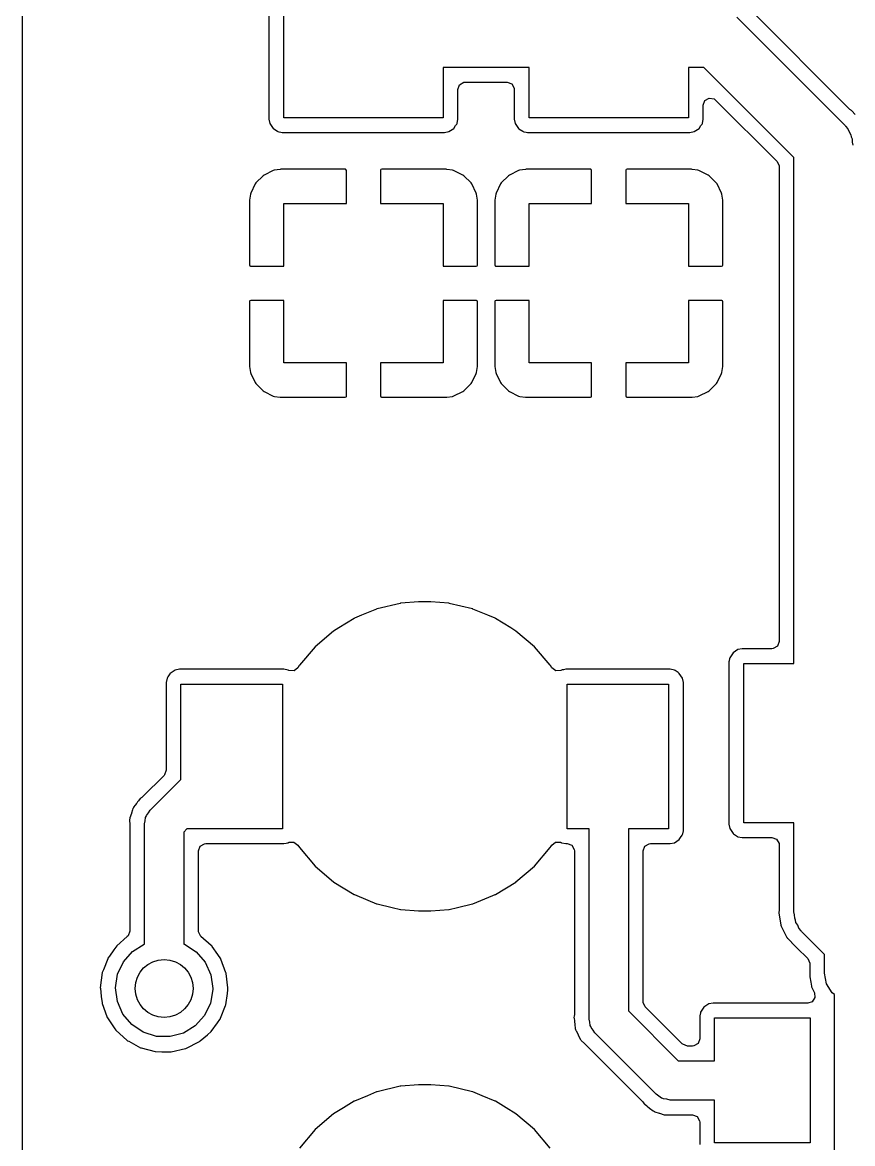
# Model space of a CAD drawing. Extents: x 5.26 to 6.44, y -4.92 to -3.34.
# Drawn here: x 5.2575 to 5.5959, y -4.2848 to -3.8277 of the extents above; entities that cross this region are included whole.
import ezdxf

# ---------------------------------------------------------------- set-up
doc = ezdxf.new("R2010")
doc.units = 0
doc.header["$MEASUREMENT"] = 0
doc.layers.add('BLACK', color=7, linetype='CONTINUOUS')

msp = doc.modelspace()

# ---------------------------------------------------------------- linework, layer by layer
at = {"layer": 'BLACK', "linetype": 'CONTINUOUS'}
for p, q in [((5.25748, -4.92006), (5.25748, -3.34794)), ((5.35798, -3.80091), (5.35798, -3.86709)), ((5.364, -3.8665), (5.364, -3.8015)), ((5.54874, -3.82551), (5.59249, -3.86926)), ((5.59483, -3.86309), (5.55387, -3.82214)), ((5.464, -3.846), (5.429, -3.846)), ((5.429, -3.846), (5.429, -3.8665)), ((5.464, -3.8665), (5.464, -3.846)), ((5.53528, -3.846), (5.529, -3.846)), ((5.529, -3.846), (5.529, -3.8665)), ((5.572, -3.88272), (5.53528, -3.846)), ((5.43502, -3.85498), (5.43571, -3.85308)), ((5.43571, -3.85308), (5.43747, -3.85206)), ((5.43747, -3.85206), (5.43798, -3.85202)), ((5.43798, -3.85202), (5.45502, -3.85202)), ((5.45502, -3.85202), (5.45692, -3.85271)), ((5.45692, -3.85271), (5.45794, -3.85447)), ((5.43502, -3.86709), (5.43502, -3.85498)), ((5.45794, -3.85447), (5.45798, -3.85498)), ((5.45798, -3.85498), (5.45798, -3.86709)), ((5.53502, -3.8614), (5.53571, -3.8595)), ((5.53502, -3.86709), (5.53502, -3.8614)), ((5.53571, -3.8595), (5.53747, -3.85849)), ((5.53747, -3.85849), (5.53946, -3.85884)), ((5.53946, -3.85884), (5.54007, -3.85931)), ((5.54007, -3.85931), (5.56511, -3.88435)), ((5.35798, -3.86709), (5.35833, -3.86885)), ((5.429, -3.8665), (5.364, -3.8665)), ((5.43467, -3.86885), (5.43502, -3.86709)), ((5.45798, -3.86709), (5.45833, -3.86885)), ((5.529, -3.8665), (5.464, -3.8665)), ((5.53467, -3.86885), (5.53502, -3.86709)), ((5.59507, -3.86331), (5.59483, -3.86309)), ((5.5952, -3.86342), (5.59507, -3.86331)), ((5.59539, -3.86353), (5.5952, -3.86342)), ((5.59554, -3.86369), (5.59539, -3.86353)), ((5.59697, -3.86523), (5.59554, -3.86369)), ((5.35833, -3.86885), (5.35966, -3.87084)), ((5.35966, -3.87084), (5.3599, -3.871)), ((5.3599, -3.871), (5.36141, -3.87201)), ((5.43135, -3.87217), (5.43334, -3.87084)), ((5.43334, -3.87084), (5.43408, -3.86974)), ((5.43408, -3.86974), (5.43451, -3.86909)), ((5.43451, -3.86909), (5.43467, -3.86885)), ((5.43451, -3.86909), (5.43451, -3.86909)), ((5.45833, -3.86885), (5.45966, -3.87084)), ((5.45966, -3.87084), (5.4599, -3.871)), ((5.4599, -3.871), (5.46141, -3.87201)), ((5.53135, -3.87217), (5.53334, -3.87084)), ((5.53334, -3.87084), (5.53408, -3.86974)), ((5.53408, -3.86974), (5.53451, -3.86909)), ((5.53451, -3.86909), (5.53467, -3.86885)), ((5.53451, -3.86909), (5.53451, -3.86909)), ((5.59249, -3.86926), (5.59274, -3.86958)), ((5.59274, -3.86958), (5.59289, -3.86969)), ((5.59289, -3.86969), (5.59306, -3.86996)), ((5.59306, -3.86996), (5.59397, -3.87107)), ((5.59397, -3.87107), (5.5945, -3.8723)), ((5.36141, -3.87201), (5.36141, -3.87201)), ((5.36141, -3.87201), (5.36165, -3.87217)), ((5.36165, -3.87217), (5.36194, -3.87223)), ((5.36194, -3.87223), (5.36276, -3.87239)), ((5.36276, -3.87239), (5.36341, -3.87252)), ((5.36341, -3.87252), (5.3965, -3.87252)), ((5.3965, -3.87252), (5.42959, -3.87252)), ((5.42959, -3.87252), (5.43135, -3.87217)), ((5.46141, -3.87201), (5.46141, -3.87201)), ((5.46141, -3.87201), (5.46165, -3.87217)), ((5.46165, -3.87217), (5.46194, -3.87223)), ((5.46194, -3.87223), (5.46276, -3.87239)), ((5.46276, -3.87239), (5.46341, -3.87252)), ((5.46341, -3.87252), (5.4965, -3.87252)), ((5.4965, -3.87252), (5.52959, -3.87252)), ((5.52959, -3.87252), (5.53135, -3.87217)), ((5.5945, -3.8723), (5.5952, -3.87343)), ((5.5952, -3.87343), (5.59536, -3.8743)), ((5.59536, -3.8743), (5.59571, -3.87511)), ((5.59571, -3.87511), (5.59576, -3.87644)), ((5.59576, -3.87644), (5.596, -3.87775)), ((5.56511, -3.88435), (5.56597, -3.88618)), ((5.572, -4.089), (5.572, -3.88272)), ((5.35598, -3.88988), (5.35558, -3.89016)), ((5.35972, -3.88804), (5.35598, -3.88988)), ((5.36016, -3.8879), (5.35972, -3.88804)), ((5.36257, -3.88755), (5.36016, -3.8879)), ((5.36278, -3.88753), (5.36257, -3.88755)), ((5.38916, -3.88753), (5.36278, -3.88753)), ((5.38937, -3.88765), (5.38916, -3.88753)), ((5.38952, -3.88805), (5.38937, -3.88765)), ((5.38952, -3.9015), (5.38952, -3.88805)), ((5.40361, -3.88768), (5.40348, -3.88789)), ((5.40348, -3.88789), (5.40348, -3.9015)), ((5.40401, -3.88753), (5.40361, -3.88768)), ((5.43022, -3.88753), (5.40401, -3.88753)), ((5.43043, -3.88755), (5.43022, -3.88753)), ((5.43282, -3.8879), (5.43043, -3.88755)), ((5.43325, -3.88803), (5.43282, -3.8879)), ((5.437, -3.88986), (5.43325, -3.88803)), ((5.4374, -3.89014), (5.437, -3.88986)), ((5.45598, -3.88988), (5.45558, -3.89016)), ((5.45972, -3.88804), (5.45598, -3.88988)), ((5.46016, -3.8879), (5.45972, -3.88804)), ((5.46257, -3.88755), (5.46016, -3.8879)), ((5.46278, -3.88753), (5.46257, -3.88755)), ((5.48916, -3.88753), (5.46278, -3.88753)), ((5.48937, -3.88765), (5.48916, -3.88753)), ((5.48952, -3.88805), (5.48937, -3.88765)), ((5.48952, -3.9015), (5.48952, -3.88805)), ((5.50361, -3.88768), (5.50348, -3.88789)), ((5.50348, -3.88789), (5.50348, -3.9015)), ((5.50401, -3.88753), (5.50361, -3.88768)), ((5.53022, -3.88753), (5.50401, -3.88753)), ((5.53043, -3.88755), (5.53022, -3.88753)), ((5.53282, -3.8879), (5.53043, -3.88755)), ((5.53325, -3.88803), (5.53282, -3.8879)), ((5.537, -3.88986), (5.53325, -3.88803)), ((5.5374, -3.89014), (5.537, -3.88986)), ((5.56597, -3.88618), (5.56598, -3.88644)), ((5.56598, -3.88644), (5.56598, -4.08002)), ((5.35236, -3.8935), (5.35053, -3.89725)), ((5.35264, -3.8931), (5.35236, -3.8935)), ((5.35558, -3.89016), (5.35264, -3.8931)), ((5.44034, -3.89308), (5.4374, -3.89014)), ((5.44062, -3.89348), (5.44034, -3.89308)), ((5.44246, -3.89722), (5.44062, -3.89348)), ((5.45236, -3.8935), (5.45053, -3.89725)), ((5.45264, -3.8931), (5.45236, -3.8935)), ((5.45558, -3.89016), (5.45264, -3.8931)), ((5.54034, -3.89308), (5.5374, -3.89014)), ((5.54062, -3.89348), (5.54034, -3.89308)), ((5.54246, -3.89722), (5.54062, -3.89348)), ((5.3504, -3.89768), (5.35005, -3.90007)), ((5.35053, -3.89725), (5.3504, -3.89768)), ((5.4426, -3.89766), (5.44246, -3.89722)), ((5.44295, -3.90007), (5.4426, -3.89766)), ((5.4504, -3.89768), (5.45005, -3.90007)), ((5.45053, -3.89725), (5.4504, -3.89768)), ((5.5426, -3.89766), (5.54246, -3.89722)), ((5.54295, -3.90007), (5.5426, -3.89766)), ((5.35005, -3.90007), (5.35003, -3.90028)), ((5.35003, -3.90028), (5.35003, -3.92649)), ((5.364, -3.92702), (5.364, -3.9015)), ((5.364, -3.9015), (5.38952, -3.9015)), ((5.40348, -3.9015), (5.429, -3.9015)), ((5.429, -3.9015), (5.429, -3.92702)), ((5.44297, -3.90028), (5.44295, -3.90007)), ((5.44297, -3.92666), (5.44297, -3.90028)), ((5.45005, -3.90007), (5.45003, -3.90028)), ((5.45003, -3.90028), (5.45003, -3.92649)), ((5.464, -3.92702), (5.464, -3.9015)), ((5.464, -3.9015), (5.48952, -3.9015)), ((5.50348, -3.9015), (5.529, -3.9015)), ((5.529, -3.9015), (5.529, -3.92702)), ((5.54297, -3.90028), (5.54295, -3.90007)), ((5.54297, -3.92666), (5.54297, -3.90028)), ((5.35003, -3.92649), (5.35018, -3.92689)), ((5.45003, -3.92649), (5.45018, -3.92689)), ((5.35018, -3.92689), (5.35039, -3.92702)), ((5.35039, -3.92702), (5.364, -3.92702)), ((5.429, -3.92702), (5.44245, -3.92702)), ((5.44245, -3.92702), (5.44285, -3.92687)), ((5.44285, -3.92687), (5.44297, -3.92666)), ((5.45018, -3.92689), (5.45039, -3.92702)), ((5.45039, -3.92702), (5.464, -3.92702)), ((5.529, -3.92702), (5.54245, -3.92702)), ((5.54245, -3.92702), (5.54285, -3.92687)), ((5.54285, -3.92687), (5.54297, -3.92666)), ((5.35015, -3.94113), (5.35003, -3.94134)), ((5.35003, -3.94134), (5.35003, -3.96772)), ((5.35055, -3.94098), (5.35015, -3.94113)), ((5.364, -3.94098), (5.35055, -3.94098)), ((5.364, -3.9665), (5.364, -3.94098)), ((5.44261, -3.94098), (5.429, -3.94098)), ((5.429, -3.94098), (5.429, -3.9665)), ((5.44282, -3.94111), (5.44261, -3.94098)), ((5.44297, -3.94151), (5.44282, -3.94111)), ((5.44297, -3.96772), (5.44297, -3.94151)), ((5.45015, -3.94113), (5.45003, -3.94134)), ((5.45003, -3.94134), (5.45003, -3.96772)), ((5.45055, -3.94098), (5.45015, -3.94113)), ((5.464, -3.94098), (5.45055, -3.94098)), ((5.464, -3.9665), (5.464, -3.94098)), ((5.54261, -3.94098), (5.529, -3.94098)), ((5.529, -3.94098), (5.529, -3.9665)), ((5.54282, -3.94111), (5.54261, -3.94098)), ((5.54297, -3.94151), (5.54282, -3.94111)), ((5.54297, -3.96772), (5.54297, -3.94151)), ((5.38952, -3.9665), (5.364, -3.9665)), ((5.38952, -3.98011), (5.38952, -3.9665)), ((5.429, -3.9665), (5.40348, -3.9665)), ((5.40348, -3.9665), (5.40348, -3.97995)), ((5.48952, -3.9665), (5.464, -3.9665)), ((5.48952, -3.98011), (5.48952, -3.9665)), ((5.529, -3.9665), (5.50348, -3.9665)), ((5.50348, -3.9665), (5.50348, -3.97995)), ((5.35003, -3.96772), (5.35005, -3.96793)), ((5.35005, -3.96793), (5.3504, -3.97034)), ((5.3504, -3.97034), (5.35054, -3.97078)), ((5.35054, -3.97078), (5.35238, -3.97452)), ((5.44064, -3.9745), (5.44247, -3.97075)), ((5.44247, -3.97075), (5.4426, -3.97032)), ((5.4426, -3.97032), (5.44295, -3.96793)), ((5.44295, -3.96793), (5.44297, -3.96772)), ((5.45003, -3.96772), (5.45005, -3.96793)), ((5.45005, -3.96793), (5.4504, -3.97034)), ((5.4504, -3.97034), (5.45054, -3.97078)), ((5.45054, -3.97078), (5.45238, -3.97452)), ((5.54064, -3.9745), (5.54247, -3.97075)), ((5.54247, -3.97075), (5.5426, -3.97032)), ((5.5426, -3.97032), (5.54295, -3.96793)), ((5.54295, -3.96793), (5.54297, -3.96772)), ((5.35238, -3.97452), (5.35266, -3.97492)), ((5.35266, -3.97492), (5.3556, -3.97786)), ((5.43742, -3.97784), (5.44036, -3.9749)), ((5.44036, -3.9749), (5.44064, -3.9745)), ((5.45238, -3.97452), (5.45266, -3.97492)), ((5.45266, -3.97492), (5.4556, -3.97786)), ((5.53742, -3.97784), (5.54036, -3.9749)), ((5.54036, -3.9749), (5.54064, -3.9745)), ((5.3556, -3.97786), (5.356, -3.97814)), ((5.356, -3.97814), (5.35975, -3.97997)), ((5.35975, -3.97997), (5.36018, -3.9801)), ((5.36018, -3.9801), (5.36257, -3.98045)), ((5.36257, -3.98045), (5.36278, -3.98047)), ((5.36278, -3.98047), (5.38899, -3.98047)), ((5.38899, -3.98047), (5.38939, -3.98032)), ((5.38939, -3.98032), (5.38952, -3.98011)), ((5.40348, -3.97995), (5.40363, -3.98035)), ((5.40363, -3.98035), (5.40384, -3.98047)), ((5.40384, -3.98047), (5.43022, -3.98047)), ((5.43022, -3.98047), (5.43043, -3.98045)), ((5.43043, -3.98045), (5.43284, -3.9801)), ((5.43284, -3.9801), (5.43328, -3.97996)), ((5.43328, -3.97996), (5.43702, -3.97812)), ((5.43702, -3.97812), (5.43742, -3.97784)), ((5.4556, -3.97786), (5.456, -3.97814)), ((5.456, -3.97814), (5.45975, -3.97997)), ((5.45975, -3.97997), (5.46018, -3.9801)), ((5.46018, -3.9801), (5.46257, -3.98045)), ((5.46257, -3.98045), (5.46278, -3.98047)), ((5.46278, -3.98047), (5.48899, -3.98047)), ((5.48899, -3.98047), (5.48939, -3.98032)), ((5.48939, -3.98032), (5.48952, -3.98011)), ((5.50348, -3.97995), (5.50363, -3.98035)), ((5.50363, -3.98035), (5.50384, -3.98047)), ((5.50384, -3.98047), (5.53022, -3.98047)), ((5.53022, -3.98047), (5.53043, -3.98045)), ((5.53043, -3.98045), (5.53284, -3.9801)), ((5.53284, -3.9801), (5.53328, -3.97996)), ((5.53328, -3.97996), (5.53702, -3.97812)), ((5.53702, -3.97812), (5.53742, -3.97784)), ((5.40186, -4.06684), (5.39576, -4.06937)), ((5.40197, -4.0668), (5.40186, -4.06684)), ((5.40186, -4.06684), (5.40186, -4.06684)), ((5.40208, -4.06677), (5.40197, -4.0668)), ((5.4115, -4.06451), (5.40208, -4.06677)), ((5.40208, -4.06677), (5.40208, -4.06677)), ((5.41161, -4.06448), (5.4115, -4.06451)), ((5.41173, -4.06448), (5.41161, -4.06448)), ((5.41897, -4.06391), (5.41173, -4.06448)), ((5.41173, -4.06448), (5.41173, -4.06448)), ((5.41902, -4.0639), (5.41897, -4.06391)), ((5.41897, -4.06391), (5.41897, -4.06391)), ((5.42398, -4.0639), (5.41902, -4.0639)), ((5.42403, -4.06391), (5.42398, -4.0639)), ((5.43127, -4.06448), (5.42403, -4.06391)), ((5.42403, -4.06391), (5.42403, -4.06391)), ((5.43139, -4.06448), (5.43127, -4.06448)), ((5.43127, -4.06448), (5.43127, -4.06448)), ((5.4315, -4.06451), (5.43139, -4.06448)), ((5.44092, -4.06677), (5.4315, -4.06451)), ((5.44103, -4.0668), (5.44092, -4.06677)), ((5.44092, -4.06677), (5.44092, -4.06677)), ((5.44114, -4.06684), (5.44103, -4.0668)), ((5.44724, -4.06937), (5.44114, -4.06684)), ((5.44114, -4.06684), (5.44114, -4.06684)), ((5.39271, -4.07066), (5.3864, -4.07452)), ((5.3928, -4.0706), (5.39271, -4.07066)), ((5.39271, -4.07066), (5.39271, -4.07066)), ((5.39576, -4.06937), (5.3928, -4.0706)), ((5.4502, -4.0706), (5.44724, -4.06937)), ((5.45029, -4.07066), (5.4502, -4.0706)), ((5.4566, -4.07452), (5.45029, -4.07066)), ((5.45029, -4.07066), (5.45029, -4.07066)), ((5.38435, -4.07578), (5.37681, -4.08222)), ((5.3864, -4.07452), (5.38435, -4.07578)), ((5.45865, -4.07578), (5.4566, -4.07452)), ((5.46619, -4.08222), (5.45865, -4.07578)), ((5.56529, -4.08192), (5.56353, -4.08294)), ((5.56598, -4.08002), (5.56529, -4.08192)), ((5.37681, -4.08222), (5.37036, -4.08976)), ((5.47264, -4.08976), (5.46619, -4.08222)), ((5.54716, -4.08466), (5.54583, -4.08665)), ((5.54915, -4.08333), (5.54716, -4.08466)), ((5.55091, -4.08298), (5.54915, -4.08333)), ((5.56302, -4.08298), (5.55091, -4.08298)), ((5.56353, -4.08294), (5.56302, -4.08298)), ((5.36977, -4.09073), (5.36819, -4.09199)), ((5.3703, -4.08986), (5.36977, -4.09073)), ((5.37036, -4.08976), (5.3703, -4.08986)), ((5.4727, -4.08986), (5.47264, -4.08976)), ((5.47323, -4.09073), (5.4727, -4.08986)), ((5.4727, -4.08986), (5.4727, -4.08986)), ((5.47486, -4.09201), (5.47323, -4.09073)), ((5.54558, -4.08789), (5.54548, -4.08841)), ((5.54548, -4.08841), (5.54548, -4.15459)), ((5.54577, -4.08694), (5.54558, -4.08789)), ((5.54583, -4.08665), (5.54577, -4.08694)), ((5.5515, -4.154), (5.5515, -4.089)), ((5.5515, -4.089), (5.572, -4.089)), ((5.31642, -4.09504), (5.31607, -4.09679)), ((5.31678, -4.09449), (5.31642, -4.09504)), ((5.31759, -4.09329), (5.31678, -4.09449)), ((5.31775, -4.09305), (5.31759, -4.09329)), ((5.31974, -4.09172), (5.31775, -4.09305)), ((5.3215, -4.09137), (5.31974, -4.09172)), ((5.34276, -4.09137), (5.3215, -4.09137)), ((5.36402, -4.09137), (5.34276, -4.09137)), ((5.36578, -4.09172), (5.36402, -4.09137)), ((5.36602, -4.09188), (5.36578, -4.09172)), ((5.36611, -4.09192), (5.36602, -4.09188)), ((5.36819, -4.09199), (5.36611, -4.09192)), ((5.47689, -4.09192), (5.47486, -4.09201)), ((5.47698, -4.09188), (5.47689, -4.09192)), ((5.47722, -4.09172), (5.47698, -4.09188)), ((5.47751, -4.09166), (5.47722, -4.09172)), ((5.47801, -4.09156), (5.47751, -4.09166)), ((5.47751, -4.09166), (5.47751, -4.09166)), ((5.47898, -4.09137), (5.47801, -4.09156)), ((5.50024, -4.09137), (5.47898, -4.09137)), ((5.5215, -4.09137), (5.50024, -4.09137)), ((5.52326, -4.09172), (5.5215, -4.09137)), ((5.5235, -4.09188), (5.52326, -4.09172)), ((5.52476, -4.09272), (5.5235, -4.09188)), ((5.5235, -4.09188), (5.5235, -4.09188)), ((5.52525, -4.09305), (5.52476, -4.09272)), ((5.52658, -4.09504), (5.52525, -4.09305)), ((5.52693, -4.09679), (5.52658, -4.09504)), ((5.31607, -4.09679), (5.31607, -4.11525)), ((5.32209, -4.13627), (5.32209, -4.09739)), ((5.32209, -4.09739), (5.36343, -4.09739)), ((5.36343, -4.09739), (5.36343, -4.15644)), ((5.47957, -4.15644), (5.47957, -4.09739)), ((5.47957, -4.09739), (5.52091, -4.09739)), ((5.52091, -4.09739), (5.52091, -4.15644)), ((5.52693, -4.15703), (5.52693, -4.09679)), ((5.31607, -4.11525), (5.31607, -4.13255)), ((5.3152, -4.13464), (5.30662, -4.14323)), ((5.30959, -4.14877), (5.32209, -4.13627)), ((5.31538, -4.13445), (5.3152, -4.13464)), ((5.31607, -4.13255), (5.31538, -4.13445)), ((5.30444, -4.14543), (5.30408, -4.14595)), ((5.30451, -4.14533), (5.30444, -4.14543)), ((5.30444, -4.14543), (5.30444, -4.14543)), ((5.30462, -4.14522), (5.30451, -4.14533)), ((5.30485, -4.14496), (5.30462, -4.14522)), ((5.30553, -4.1441), (5.30485, -4.14496)), ((5.30568, -4.14391), (5.30553, -4.1441)), ((5.30553, -4.1441), (5.30553, -4.1441)), ((5.30589, -4.14378), (5.30568, -4.14391)), ((5.30613, -4.14362), (5.30589, -4.14378)), ((5.30589, -4.14378), (5.30589, -4.14378)), ((5.30662, -4.14323), (5.30613, -4.14362)), ((5.30189, -4.15015), (5.30125, -4.15198)), ((5.30193, -4.15002), (5.30189, -4.15015)), ((5.30235, -4.14863), (5.30193, -4.15002)), ((5.30249, -4.14817), (5.30235, -4.14863)), ((5.30263, -4.14797), (5.30249, -4.14817)), ((5.30265, -4.14793), (5.30263, -4.14797)), ((5.30266, -4.1479), (5.30265, -4.14793)), ((5.30267, -4.14788), (5.30266, -4.1479)), ((5.30269, -4.14785), (5.30267, -4.14788)), ((5.30271, -4.14781), (5.30269, -4.14785)), ((5.30279, -4.14758), (5.30271, -4.14781)), ((5.30338, -4.14683), (5.30279, -4.14758)), ((5.30399, -4.14606), (5.30338, -4.14683)), ((5.30408, -4.14595), (5.30399, -4.14606)), ((5.30805, -4.15094), (5.30888, -4.1499)), ((5.30888, -4.1499), (5.30959, -4.14877)), ((5.30121, -4.15242), (5.30115, -4.15264)), ((5.30115, -4.15264), (5.30116, -4.15289)), ((5.30116, -4.15289), (5.30123, -4.15467)), ((5.30123, -4.15224), (5.30121, -4.15242)), ((5.30125, -4.15198), (5.30123, -4.15218)), ((5.30123, -4.15218), (5.30123, -4.15224)), ((5.30123, -4.15467), (5.30123, -4.15478)), ((5.30123, -4.15478), (5.30123, -4.1981)), ((5.30725, -4.15441), (5.30755, -4.15311)), ((5.30725, -4.20339), (5.30725, -4.15441)), ((5.30755, -4.15311), (5.3077, -4.15178)), ((5.3077, -4.15178), (5.30794, -4.15139)), ((5.30794, -4.15139), (5.30805, -4.15094)), ((5.54548, -4.15459), (5.54583, -4.15635)), ((5.572, -4.154), (5.5515, -4.154)), ((5.572, -4.19025), (5.572, -4.154)), ((5.32455, -4.15644), (5.32325, -4.15774)), ((5.32325, -4.15774), (5.32325, -4.20342)), ((5.36343, -4.15644), (5.32455, -4.15644)), ((5.4885, -4.15644), (5.47957, -4.15644)), ((5.4885, -4.234), (5.4885, -4.15644)), ((5.52091, -4.15644), (5.5045, -4.15644)), ((5.5045, -4.15644), (5.5045, -4.23069)), ((5.52576, -4.16002), (5.52642, -4.15903)), ((5.52642, -4.15903), (5.52658, -4.15879)), ((5.52642, -4.15903), (5.52642, -4.15903)), ((5.52658, -4.15879), (5.52665, -4.15842)), ((5.52665, -4.15842), (5.5269, -4.15718)), ((5.5269, -4.15718), (5.52693, -4.15703)), ((5.5269, -4.15718), (5.5269, -4.15718)), ((5.54583, -4.15635), (5.54716, -4.15834)), ((5.54716, -4.15834), (5.5474, -4.1585)), ((5.5474, -4.1585), (5.54891, -4.15951)), ((5.54891, -4.15951), (5.54891, -4.15951)), ((5.54891, -4.15951), (5.54915, -4.15967)), ((5.32927, -4.16542), (5.32996, -4.16352)), ((5.32996, -4.16352), (5.33172, -4.16251)), ((5.33172, -4.16251), (5.33223, -4.16246)), ((5.33223, -4.16246), (5.36239, -4.16246)), ((5.36239, -4.16246), (5.36402, -4.16246)), ((5.36402, -4.16246), (5.36499, -4.16227)), ((5.36499, -4.16227), (5.36549, -4.16217)), ((5.36549, -4.16217), (5.36578, -4.16211)), ((5.36549, -4.16217), (5.36549, -4.16217)), ((5.36578, -4.16211), (5.36602, -4.16195)), ((5.36602, -4.16195), (5.36611, -4.16191)), ((5.36611, -4.16191), (5.36814, -4.16182)), ((5.36814, -4.16182), (5.36977, -4.1631)), ((5.36977, -4.1631), (5.37036, -4.16407)), ((5.37036, -4.16407), (5.37681, -4.17161)), ((5.46619, -4.17161), (5.47264, -4.16407)), ((5.47264, -4.16407), (5.47297, -4.16352)), ((5.47297, -4.16352), (5.47323, -4.1631)), ((5.47323, -4.1631), (5.47481, -4.16184)), ((5.47481, -4.16184), (5.47689, -4.16191)), ((5.47689, -4.16191), (5.47698, -4.16195)), ((5.47698, -4.16195), (5.47722, -4.16211)), ((5.47722, -4.16211), (5.47898, -4.16246)), ((5.47898, -4.16246), (5.47952, -4.16246)), ((5.47952, -4.16246), (5.48142, -4.16315)), ((5.48142, -4.16315), (5.48244, -4.16491)), ((5.51052, -4.16542), (5.51121, -4.16352)), ((5.51121, -4.16352), (5.51297, -4.16251)), ((5.51297, -4.16251), (5.51348, -4.16246)), ((5.51348, -4.16246), (5.5215, -4.16246)), ((5.5215, -4.16246), (5.52326, -4.16211)), ((5.52326, -4.16211), (5.52525, -4.16078)), ((5.52525, -4.16078), (5.52576, -4.16002)), ((5.54915, -4.15967), (5.55091, -4.16002)), ((5.55091, -4.16002), (5.56302, -4.16002)), ((5.56302, -4.16002), (5.56492, -4.16071)), ((5.56492, -4.16071), (5.56594, -4.16247)), ((5.56594, -4.16247), (5.56598, -4.16298)), ((5.56598, -4.16298), (5.56598, -4.189)), ((5.32927, -4.19807), (5.32927, -4.16542)), ((5.48244, -4.16491), (5.48248, -4.16542)), ((5.48248, -4.16542), (5.48248, -4.23219)), ((5.51052, -4.22697), (5.51052, -4.16542)), ((5.37681, -4.17161), (5.38435, -4.17805)), ((5.45865, -4.17805), (5.46619, -4.17161)), ((5.38435, -4.17805), (5.38445, -4.17811)), ((5.38445, -4.17811), (5.39271, -4.18317)), ((5.45029, -4.18317), (5.45855, -4.17811)), ((5.45855, -4.17811), (5.45865, -4.17805)), ((5.39271, -4.18317), (5.39271, -4.18317)), ((5.39271, -4.18317), (5.3928, -4.18323)), ((5.3928, -4.18323), (5.39382, -4.18365)), ((5.39382, -4.18365), (5.40186, -4.18698)), ((5.40186, -4.18698), (5.40186, -4.18698)), ((5.40186, -4.18698), (5.40197, -4.18703)), ((5.40197, -4.18703), (5.40208, -4.18705)), ((5.40208, -4.18705), (5.40208, -4.18705)), ((5.40208, -4.18705), (5.40822, -4.18853)), ((5.43478, -4.18853), (5.44092, -4.18705)), ((5.44092, -4.18705), (5.44103, -4.18703)), ((5.44092, -4.18705), (5.44092, -4.18705)), ((5.44103, -4.18703), (5.44114, -4.18698)), ((5.44114, -4.18698), (5.44918, -4.18365)), ((5.44114, -4.18698), (5.44114, -4.18698)), ((5.44918, -4.18365), (5.4502, -4.18323)), ((5.4502, -4.18323), (5.45029, -4.18317)), ((5.45029, -4.18317), (5.45029, -4.18317)), ((5.40822, -4.18853), (5.41161, -4.18934)), ((5.41161, -4.18934), (5.41173, -4.18935)), ((5.41173, -4.18935), (5.41173, -4.18935)), ((5.41173, -4.18935), (5.41897, -4.18992)), ((5.41897, -4.18992), (5.41897, -4.18992)), ((5.41897, -4.18992), (5.41902, -4.18993)), ((5.41902, -4.18993), (5.42398, -4.18993)), ((5.42398, -4.18993), (5.42403, -4.18992)), ((5.42403, -4.18992), (5.43127, -4.18935)), ((5.42403, -4.18992), (5.42403, -4.18992)), ((5.43127, -4.18935), (5.43139, -4.18934)), ((5.43127, -4.18935), (5.43127, -4.18935)), ((5.43139, -4.18934), (5.43478, -4.18853)), ((5.56596, -4.18935), (5.56579, -4.19082)), ((5.56579, -4.19082), (5.56619, -4.19306)), ((5.56598, -4.189), (5.56596, -4.18935)), ((5.57224, -4.19156), (5.572, -4.19025)), ((5.57229, -4.19289), (5.57224, -4.19156)), ((5.56619, -4.19306), (5.56621, -4.19316)), ((5.56621, -4.19316), (5.56623, -4.19325)), ((5.56623, -4.19325), (5.56658, -4.19561)), ((5.56658, -4.19561), (5.56668, -4.1958)), ((5.56668, -4.1958), (5.56668, -4.19582)), ((5.56668, -4.19582), (5.56668, -4.19583)), ((5.56668, -4.19583), (5.56671, -4.19592)), ((5.56671, -4.19592), (5.56672, -4.19593)), ((5.56672, -4.19593), (5.56672, -4.19594)), ((5.56672, -4.19594), (5.56676, -4.19615)), ((5.56676, -4.19615), (5.56686, -4.19635)), ((5.57264, -4.1937), (5.57229, -4.19289)), ((5.5728, -4.19457), (5.57264, -4.1937)), ((5.5735, -4.1957), (5.5728, -4.19457)), ((5.57403, -4.19693), (5.5735, -4.1957)), ((5.30022, -4.20034), (5.29591, -4.20409)), ((5.30054, -4.20001), (5.30022, -4.20034)), ((5.30123, -4.1981), (5.30054, -4.20001)), ((5.3293, -4.19849), (5.32927, -4.19807)), ((5.33026, -4.20028), (5.3293, -4.19849)), ((5.33444, -4.204), (5.33026, -4.20028)), ((5.56686, -4.19635), (5.56686, -4.19635)), ((5.56686, -4.19635), (5.56786, -4.19826)), ((5.56786, -4.19826), (5.5679, -4.19835)), ((5.5679, -4.19835), (5.56893, -4.20049)), ((5.56893, -4.20049), (5.56907, -4.20065)), ((5.56907, -4.20065), (5.5691, -4.20069)), ((5.5691, -4.20069), (5.56918, -4.20081)), ((5.57494, -4.19804), (5.57403, -4.19693)), ((5.57511, -4.19831), (5.57494, -4.19804)), ((5.57526, -4.19842), (5.57511, -4.19831)), ((5.57551, -4.19874), (5.57526, -4.19842)), ((5.5845, -4.20772), (5.57551, -4.19874)), ((5.29591, -4.20409), (5.29474, -4.20575)), ((5.30241, -4.20641), (5.30716, -4.20342)), ((5.30716, -4.20342), (5.30725, -4.20339)), ((5.32325, -4.20342), (5.32356, -4.20352)), ((5.32356, -4.20352), (5.32827, -4.20657)), ((5.33477, -4.20429), (5.33444, -4.204)), ((5.33487, -4.20444), (5.33477, -4.20429)), ((5.3371, -4.20769), (5.33487, -4.20444)), ((5.33487, -4.20444), (5.33487, -4.20444)), ((5.56918, -4.20081), (5.56926, -4.20096)), ((5.56926, -4.20096), (5.56943, -4.20116)), ((5.56943, -4.20116), (5.56947, -4.2012)), ((5.56947, -4.2012), (5.57095, -4.20268)), ((5.57095, -4.20268), (5.57103, -4.20277)), ((5.57103, -4.20277), (5.57261, -4.20447)), ((5.57261, -4.20447), (5.5728, -4.20458)), ((5.5728, -4.20458), (5.57293, -4.20469)), ((5.57293, -4.20469), (5.57317, -4.20491)), ((5.57317, -4.20491), (5.57761, -4.20935)), ((5.29225, -4.20937), (5.29047, -4.21396)), ((5.29232, -4.2092), (5.29225, -4.20937)), ((5.29225, -4.20937), (5.29225, -4.20937)), ((5.29295, -4.20831), (5.29232, -4.2092)), ((5.29474, -4.20575), (5.29295, -4.20831)), ((5.29869, -4.21062), (5.30241, -4.20641)), ((5.32827, -4.20657), (5.33194, -4.21083)), ((5.33831, -4.20944), (5.3371, -4.20769)), ((5.33837, -4.20961), (5.33831, -4.20944)), ((5.34045, -4.21512), (5.33837, -4.20961)), ((5.33837, -4.20961), (5.33837, -4.20961)), ((5.57761, -4.20935), (5.57847, -4.21118)), ((5.5845, -4.21525), (5.5845, -4.20772)), ((5.29047, -4.21396), (5.29005, -4.21503)), ((5.2963, -4.21571), (5.29869, -4.21062)), ((5.33194, -4.21083), (5.33426, -4.21594)), ((5.57847, -4.21118), (5.57848, -4.21144)), ((5.57848, -4.21144), (5.57848, -4.2166)), ((5.29005, -4.21503), (5.28923, -4.22123)), ((5.29544, -4.22126), (5.2963, -4.21571)), ((5.33426, -4.21594), (5.33506, -4.2215)), ((5.34052, -4.21529), (5.34045, -4.21512)), ((5.34054, -4.21547), (5.34052, -4.21529)), ((5.34124, -4.22123), (5.34054, -4.21547)), ((5.34054, -4.21547), (5.34054, -4.21547)), ((5.57848, -4.2166), (5.5785, -4.21671)), ((5.5785, -4.21671), (5.5785, -4.21671)), ((5.5785, -4.21671), (5.57883, -4.21892)), ((5.57883, -4.21892), (5.57908, -4.22061)), ((5.5853, -4.21957), (5.5845, -4.21525)), ((5.28923, -4.22123), (5.28925, -4.2214)), ((5.28925, -4.2214), (5.28925, -4.2214)), ((5.28925, -4.2214), (5.28962, -4.22474)), ((5.29617, -4.22683), (5.29544, -4.22126)), ((5.33506, -4.22198), (5.33412, -4.22752)), ((5.33506, -4.2215), (5.33506, -4.22198)), ((5.34038, -4.22823), (5.34105, -4.22356)), ((5.34105, -4.22356), (5.34125, -4.22214)), ((5.34127, -4.2215), (5.34124, -4.22123)), ((5.34125, -4.22214), (5.34126, -4.22204)), ((5.34125, -4.22214), (5.34125, -4.22214)), ((5.34126, -4.22204), (5.34127, -4.2215)), ((5.57908, -4.22061), (5.57918, -4.22081)), ((5.57918, -4.22081), (5.57918, -4.22081)), ((5.57918, -4.22081), (5.58035, -4.22324)), ((5.58035, -4.22324), (5.58054, -4.22525)), ((5.58761, -4.22331), (5.5853, -4.21957)), ((5.5885, -4.22399), (5.58761, -4.22331)), ((5.28962, -4.22474), (5.28992, -4.22744)), ((5.28992, -4.22744), (5.28998, -4.22761)), ((5.28998, -4.22761), (5.28998, -4.22761)), ((5.28998, -4.22761), (5.29055, -4.22916)), ((5.29843, -4.23197), (5.29617, -4.22683)), ((5.33412, -4.22752), (5.33167, -4.23258)), ((5.51053, -4.22722), (5.51052, -4.22697)), ((5.51139, -4.22906), (5.51053, -4.22722)), ((5.53725, -4.22783), (5.53526, -4.22916)), ((5.53901, -4.22748), (5.53725, -4.22783)), ((5.54253, -4.22748), (5.53901, -4.22748)), ((5.57768, -4.22748), (5.54253, -4.22748)), ((5.5794, -4.22693), (5.57768, -4.22748)), ((5.58054, -4.22525), (5.5794, -4.22693)), ((5.5885, -4.36268), (5.5885, -4.22399)), ((5.29055, -4.22916), (5.29207, -4.23331)), ((5.30205, -4.23627), (5.29843, -4.23197)), ((5.33167, -4.23258), (5.3279, -4.23674)), ((5.33824, -4.23357), (5.34032, -4.2284)), ((5.34032, -4.2284), (5.34038, -4.22823)), ((5.48248, -4.23219), (5.48241, -4.23281)), ((5.5045, -4.23069), (5.52481, -4.251)), ((5.52644, -4.24411), (5.51139, -4.22906)), ((5.53362, -4.23269), (5.53358, -4.23291)), ((5.53387, -4.23144), (5.53362, -4.23269)), ((5.53393, -4.23115), (5.53387, -4.23144)), ((5.53526, -4.22916), (5.53393, -4.23115)), ((5.29207, -4.23331), (5.29216, -4.23346)), ((5.29216, -4.23346), (5.29217, -4.23346)), ((5.29217, -4.23346), (5.29519, -4.23797)), ((5.30672, -4.23938), (5.30205, -4.23627)), ((5.3279, -4.23674), (5.32312, -4.23968)), ((5.3344, -4.23911), (5.33695, -4.23556)), ((5.33695, -4.23556), (5.33795, -4.23418)), ((5.33795, -4.23418), (5.33805, -4.23404)), ((5.33795, -4.23418), (5.33795, -4.23418)), ((5.33805, -4.23404), (5.33824, -4.23357)), ((5.48241, -4.23281), (5.4823, -4.23333)), ((5.4823, -4.23333), (5.48233, -4.23357)), ((5.48233, -4.23357), (5.48233, -4.23357)), ((5.48233, -4.23357), (5.48246, -4.23466)), ((5.48246, -4.23466), (5.48248, -4.23501)), ((5.48248, -4.23501), (5.48248, -4.23516)), ((5.48248, -4.23516), (5.4825, -4.23529)), ((5.4825, -4.23529), (5.4825, -4.23529)), ((5.4825, -4.23529), (5.4826, -4.23591)), ((5.4826, -4.23591), (5.48262, -4.23604)), ((5.48262, -4.23604), (5.48285, -4.23797)), ((5.4888, -4.2353), (5.4885, -4.234)), ((5.48895, -4.23663), (5.4888, -4.2353)), ((5.48919, -4.23702), (5.48895, -4.23663)), ((5.48929, -4.23747), (5.48919, -4.23702)), ((5.53358, -4.23291), (5.53358, -4.24202)), ((5.5396, -4.251), (5.5396, -4.2335)), ((5.5396, -4.2335), (5.5786, -4.2335)), ((5.5786, -4.2335), (5.5786, -4.2845)), ((5.29519, -4.23797), (5.29555, -4.2385)), ((5.29555, -4.2385), (5.30018, -4.24271)), ((5.31208, -4.24106), (5.30672, -4.23938)), ((5.3177, -4.24116), (5.31208, -4.24106)), ((5.32312, -4.23968), (5.3177, -4.24116)), ((5.33, -4.24288), (5.33293, -4.24037)), ((5.33293, -4.24037), (5.3344, -4.23911)), ((5.48285, -4.23797), (5.48296, -4.23819)), ((5.48296, -4.23819), (5.48297, -4.23823)), ((5.48297, -4.23823), (5.48298, -4.23826)), ((5.48298, -4.23826), (5.48298, -4.23829)), ((5.48298, -4.23829), (5.483, -4.23832)), ((5.483, -4.23832), (5.48301, -4.23836)), ((5.48301, -4.23836), (5.48305, -4.2386)), ((5.48305, -4.2386), (5.48317, -4.23882)), ((5.48317, -4.23882), (5.48317, -4.23882)), ((5.48317, -4.23882), (5.48397, -4.24031)), ((5.48397, -4.24031), (5.48403, -4.24043)), ((5.48403, -4.24043), (5.48487, -4.24217)), ((5.49012, -4.23851), (5.48929, -4.23747)), ((5.49083, -4.23965), (5.49012, -4.23851)), ((5.51584, -4.26466), (5.49083, -4.23965)), ((5.30018, -4.24271), (5.30033, -4.2428)), ((5.30033, -4.2428), (5.30033, -4.2428)), ((5.30033, -4.2428), (5.30082, -4.24306)), ((5.30082, -4.24306), (5.30567, -4.24569)), ((5.30567, -4.24569), (5.30584, -4.24574)), ((5.30584, -4.24574), (5.30584, -4.24574)), ((5.30584, -4.24574), (5.31155, -4.24723)), ((5.31814, -4.24734), (5.32389, -4.24602)), ((5.32389, -4.24602), (5.32406, -4.24598)), ((5.32389, -4.24602), (5.32389, -4.24602)), ((5.32406, -4.24598), (5.32965, -4.24317)), ((5.32965, -4.24317), (5.33, -4.24288)), ((5.48487, -4.24217), (5.485, -4.24233)), ((5.485, -4.24233), (5.48504, -4.24237)), ((5.48504, -4.24237), (5.48516, -4.24251)), ((5.48516, -4.24251), (5.48527, -4.24271)), ((5.48527, -4.24271), (5.48658, -4.24392)), ((5.48658, -4.24392), (5.48676, -4.24409)), ((5.48676, -4.24409), (5.48684, -4.24417)), ((5.48684, -4.24417), (5.51031, -4.26763)), ((5.52663, -4.24429), (5.52644, -4.24411)), ((5.52853, -4.24498), (5.52663, -4.24429)), ((5.53062, -4.24498), (5.52853, -4.24498)), ((5.53113, -4.24494), (5.53062, -4.24498)), ((5.53289, -4.24392), (5.53113, -4.24494)), ((5.53358, -4.24202), (5.53289, -4.24392)), ((5.31155, -4.24723), (5.31172, -4.24728)), ((5.31172, -4.24728), (5.31424, -4.24732)), ((5.31424, -4.24732), (5.31779, -4.24738)), ((5.31779, -4.24738), (5.31779, -4.24738)), ((5.31779, -4.24738), (5.31797, -4.24738)), ((5.31797, -4.24738), (5.31814, -4.24734)), ((5.31814, -4.24734), (5.31814, -4.24734)), ((5.52481, -4.251), (5.5396, -4.251)), ((5.40186, -4.2637), (5.39811, -4.26525)), ((5.40197, -4.26365), (5.40186, -4.2637)), ((5.40186, -4.2637), (5.40186, -4.2637)), ((5.40208, -4.26362), (5.40197, -4.26365)), ((5.4115, -4.26136), (5.40208, -4.26362)), ((5.40208, -4.26362), (5.40208, -4.26362)), ((5.41161, -4.26134), (5.4115, -4.26136)), ((5.41173, -4.26133), (5.41161, -4.26134)), ((5.41897, -4.26076), (5.41173, -4.26133)), ((5.41173, -4.26133), (5.41173, -4.26133)), ((5.41902, -4.26075), (5.41897, -4.26076)), ((5.41897, -4.26076), (5.41897, -4.26076)), ((5.42398, -4.26075), (5.41902, -4.26075)), ((5.42403, -4.26076), (5.42398, -4.26075)), ((5.43127, -4.26133), (5.42403, -4.26076)), ((5.42403, -4.26076), (5.42403, -4.26076)), ((5.43139, -4.26134), (5.43127, -4.26133)), ((5.43127, -4.26133), (5.43127, -4.26133)), ((5.4315, -4.26136), (5.43139, -4.26134)), ((5.44092, -4.26362), (5.4315, -4.26136)), ((5.44103, -4.26365), (5.44092, -4.26362)), ((5.44092, -4.26362), (5.44092, -4.26362)), ((5.44114, -4.2637), (5.44103, -4.26365)), ((5.44489, -4.26525), (5.44114, -4.2637)), ((5.44114, -4.2637), (5.44114, -4.2637)), ((5.51697, -4.26537), (5.51584, -4.26466)), ((5.39271, -4.26751), (5.38835, -4.27017)), ((5.3928, -4.26745), (5.39271, -4.26751)), ((5.39271, -4.26751), (5.39271, -4.26751)), ((5.39811, -4.26525), (5.3928, -4.26745)), ((5.4502, -4.26745), (5.44489, -4.26525)), ((5.45029, -4.26751), (5.4502, -4.26745)), ((5.45465, -4.27017), (5.45029, -4.26751)), ((5.45029, -4.26751), (5.45029, -4.26751)), ((5.51031, -4.26763), (5.5107, -4.26812)), ((5.5107, -4.26812), (5.51099, -4.26857)), ((5.51099, -4.26857), (5.51118, -4.26872)), ((5.51118, -4.26872), (5.51118, -4.26872)), ((5.51118, -4.26872), (5.51204, -4.2694)), ((5.51802, -4.2662), (5.51697, -4.26537)), ((5.51847, -4.26631), (5.51802, -4.2662)), ((5.51886, -4.26655), (5.51847, -4.26631)), ((5.52018, -4.2667), (5.51886, -4.26655)), ((5.52149, -4.267), (5.52018, -4.2667)), ((5.5396, -4.267), (5.52149, -4.267)), ((5.5396, -4.2845), (5.5396, -4.267)), ((5.38435, -4.27263), (5.37681, -4.27907)), ((5.38835, -4.27017), (5.38435, -4.27263)), ((5.45865, -4.27263), (5.45465, -4.27017)), ((5.46619, -4.27907), (5.45865, -4.27263)), ((5.51204, -4.2694), (5.5123, -4.26963)), ((5.5123, -4.26963), (5.51241, -4.26974)), ((5.51241, -4.26974), (5.51302, -4.27018)), ((5.51302, -4.27018), (5.51313, -4.27026)), ((5.51313, -4.27026), (5.51465, -4.27146)), ((5.51465, -4.27146), (5.51488, -4.27154)), ((5.51488, -4.27154), (5.51492, -4.27156)), ((5.51492, -4.27156), (5.51495, -4.27158)), ((5.51495, -4.27158), (5.51497, -4.27159)), ((5.51497, -4.27159), (5.51501, -4.2716)), ((5.51501, -4.2716), (5.51505, -4.27162)), ((5.51505, -4.27162), (5.51525, -4.27176)), ((5.51525, -4.27176), (5.5171, -4.27232)), ((5.5171, -4.27232), (5.51723, -4.27236)), ((5.51723, -4.27236), (5.51906, -4.273)), ((5.51906, -4.273), (5.51926, -4.27302)), ((5.51926, -4.27302), (5.51932, -4.27302)), ((5.51932, -4.27302), (5.5195, -4.27304)), ((5.5195, -4.27304), (5.51972, -4.2731)), ((5.51972, -4.2731), (5.52174, -4.27302)), ((5.52174, -4.27302), (5.52186, -4.27302)), ((5.52186, -4.27302), (5.53062, -4.27302)), ((5.53062, -4.27302), (5.53252, -4.27371)), ((5.53252, -4.27371), (5.53353, -4.27547)), ((5.53353, -4.27547), (5.53358, -4.27598)), ((5.53358, -4.27598), (5.53358, -4.28509)), ((5.37681, -4.27907), (5.37036, -4.28661)), ((5.47264, -4.28661), (5.46619, -4.27907)), ((5.5786, -4.2845), (5.5396, -4.2845))]:
    msp.add_line(p, q, dxfattribs=at)
at = {"layer": 'BLACK'}
msp.add_circle((5.31525, -4.2215), 0.01181, dxfattribs=at)

doc.saveas('drawing.dxf')
